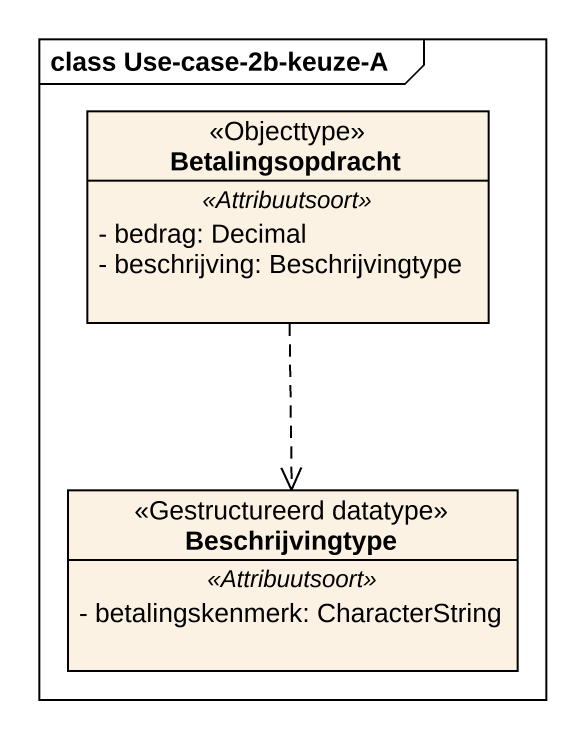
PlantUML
@startuml
mainframe class Use-case-2b-keuze-A
hide circle
hide empty members
skinparam classAttributeIconSize 0
class Betalingsopdracht <<Objecttype>> {
  .. <<Attribuutsoort>> ..
  - bedrag: Decimal
  - beschrijving: Beschrijvingtype
}
class Beschrijvingtype <<Gestructureerd datatype>> {
  .. <<Attribuutsoort>> ..
  - betalingskenmerk: CharacterString
}
Betalingsopdracht ..> Beschrijvingtype
@enduml
